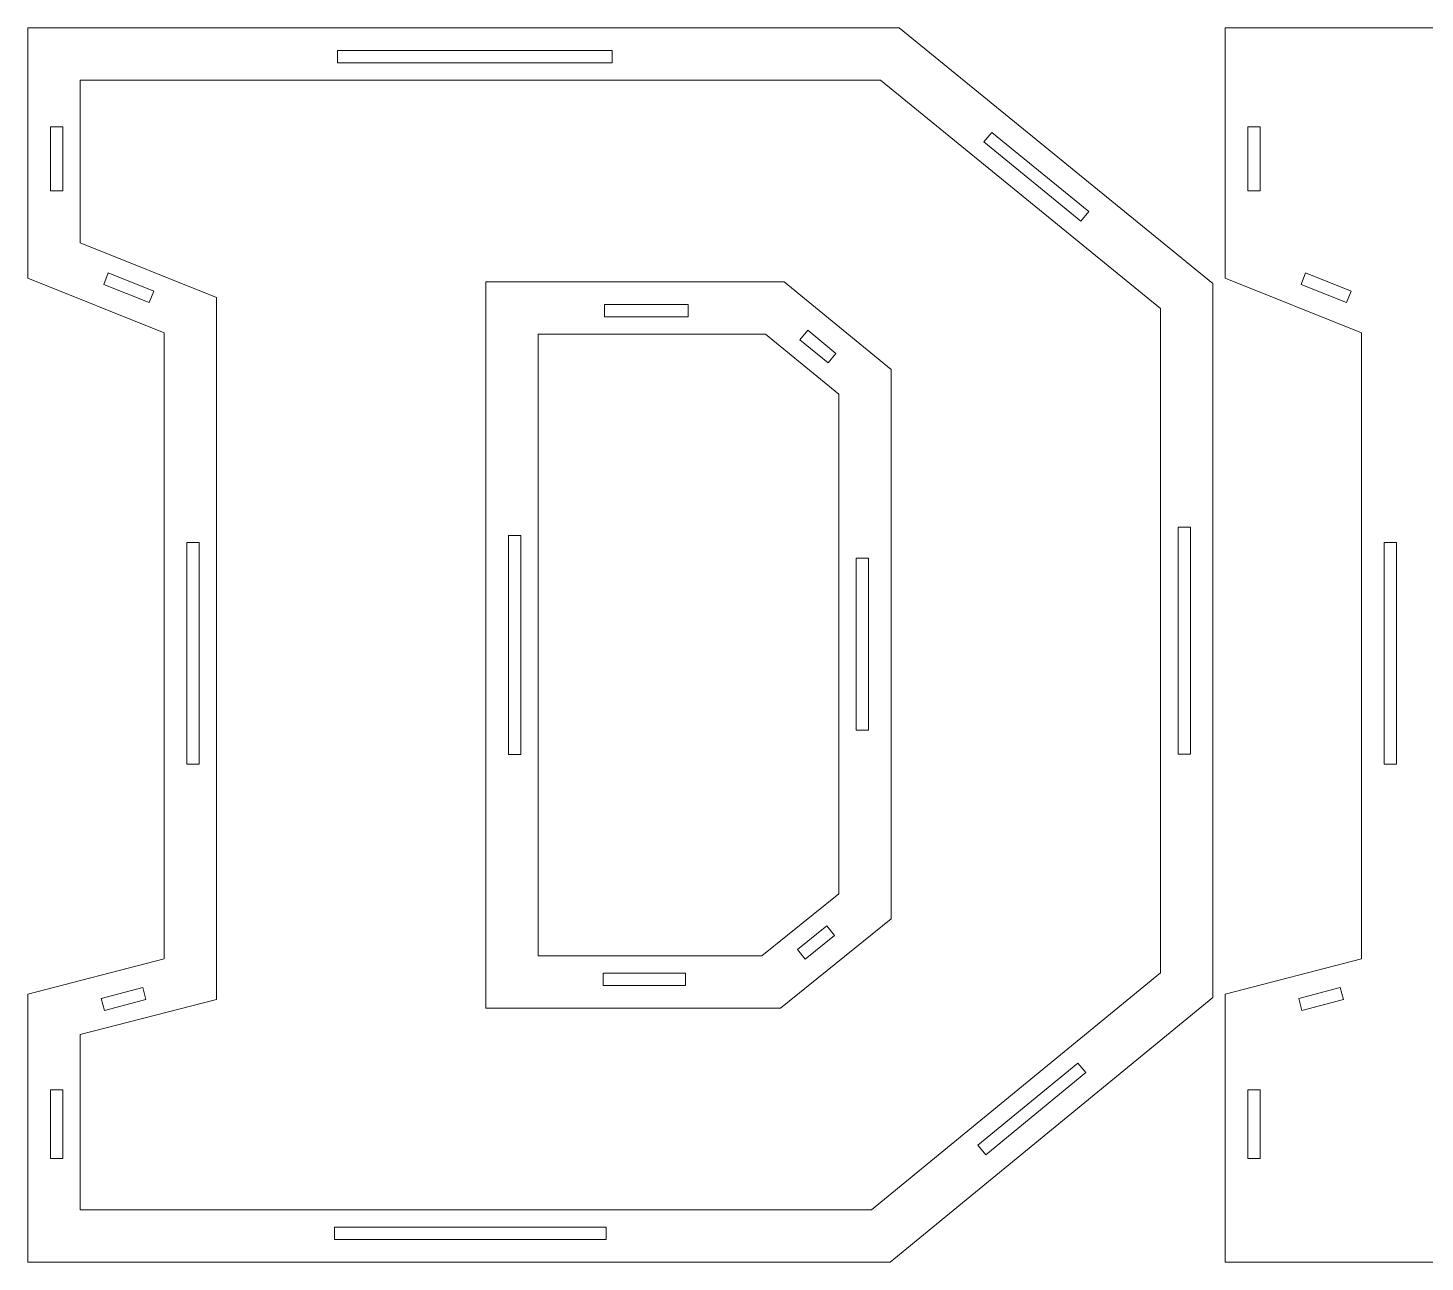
# Model space of a CAD drawing. Header units: centimetres. Extents: x -249 to 275, y -506 to 461.
# Drawn here: x -247.7 to -213.74, y 102.67 to 132.67 of the extents above; entities that cross this region are included whole.
import ezdxf

# ---------------------------------------------------------------- set-up
doc = ezdxf.new("R2010")
doc.units = ezdxf.units.CM
doc.header["$MEASUREMENT"] = 0
doc.layers.add('Capa 1', color=7, linetype='Continuous')

msp = doc.modelspace()

# ---------------------------------------------------------------- linework, layer by layer
at = {"layer": 'Capa 1', "color": 240, "lineweight": 9}
for points, knots in [([(-218.89514, 126.45694), (-218.89514, 126.45694), (-218.89514, 109.09983), (-218.89514, 109.09983), (-218.89514, 109.09983), (-226.73781, 102.67127), (-226.73781, 102.67127), (-226.73781, 102.67127), (-247.69515, 102.67127), (-247.69515, 102.67127), (-247.69515, 102.67127), (-247.69515, 109.18554), (-247.69515, 109.18554), (-247.69515, 109.18554), (-244.3838, 110.04269), (-244.3838, 110.04269), (-244.3838, 110.04269), (-244.3838, 125.25694), (-244.3838, 125.25694), (-244.3838, 125.25694), (-247.69515, 126.58551), (-247.69515, 126.58551), (-247.69515, 126.58551), (-247.69515, 132.67121), (-247.69515, 132.67121), (-247.69515, 132.67121), (-226.51996, 132.67121), (-226.51996, 132.67121), (-226.51996, 132.67121), (-218.89514, 126.45694), (-218.89514, 126.45694)], [0, 0, 0, 0, 0.1, 0.1, 0.1, 0.2, 0.2, 0.2, 0.3, 0.3, 0.3, 0.4, 0.4, 0.4, 0.5, 0.5, 0.5, 0.6, 0.6, 0.6, 0.7, 0.7, 0.7, 0.8, 0.8, 0.8, 0.9, 0.9, 0.9, 1, 1, 1, 1]), ([(-189.79513, 126.45694), (-189.79513, 126.45694), (-189.79513, 109.09983), (-189.79513, 109.09983), (-189.79513, 109.09983), (-197.6378, 102.67127), (-197.6378, 102.67127), (-197.6378, 102.67127), (-218.59514, 102.67127), (-218.59514, 102.67127), (-218.59514, 102.67127), (-218.59514, 109.18554), (-218.59514, 109.18554), (-218.59514, 109.18554), (-215.28379, 110.04269), (-215.28379, 110.04269), (-215.28379, 110.04269), (-215.28379, 125.25694), (-215.28379, 125.25694), (-215.28379, 125.25694), (-218.59514, 126.58551), (-218.59514, 126.58551), (-218.59514, 126.58551), (-218.59514, 132.67121), (-218.59514, 132.67121), (-218.59514, 132.67121), (-197.41995, 132.67121), (-197.41995, 132.67121), (-197.41995, 132.67121), (-189.79513, 126.45694), (-189.79513, 126.45694)], [0, 0, 0, 0, 0.1, 0.1, 0.1, 0.2, 0.2, 0.2, 0.3, 0.3, 0.3, 0.4, 0.4, 0.4, 0.5, 0.5, 0.5, 0.6, 0.6, 0.6, 0.7, 0.7, 0.7, 0.8, 0.8, 0.8, 0.9, 0.9, 0.9, 1, 1, 1, 1]), ([(-240.17173, 131.82268), (-240.17173, 131.82268), (-233.49683, 131.82268), (-233.49683, 131.82268), (-233.49683, 131.82268), (-233.49683, 132.12268), (-233.49683, 132.12268), (-233.49683, 132.12268), (-240.17173, 132.12268), (-240.17173, 132.12268), (-240.17173, 132.12268), (-240.17173, 131.82268), (-240.17173, 131.82268)], [0, 0, 0, 0, 0.25, 0.25, 0.25, 0.5, 0.5, 0.5, 0.75, 0.75, 0.75, 1, 1, 1, 1]), ([(-220.16793, 125.85231), (-220.16793, 125.85231), (-226.97293, 131.39842), (-226.97293, 131.39842), (-226.97293, 131.39842), (-246.42236, 131.39842), (-246.42236, 131.39842), (-246.42236, 131.39842), (-246.42236, 127.44626), (-246.42236, 127.44626), (-246.42236, 127.44626), (-243.11101, 126.11769), (-243.11101, 126.11769), (-243.11101, 126.11769), (-243.11101, 109.05741), (-243.11101, 109.05741), (-243.11101, 109.05741), (-246.42236, 108.20026), (-246.42236, 108.20026), (-246.42236, 108.20026), (-246.42236, 103.94406), (-246.42236, 103.94406), (-246.42236, 103.94406), (-227.1928, 103.94406), (-227.1928, 103.94406), (-227.1928, 103.94406), (-220.16793, 109.70228), (-220.16793, 109.70228), (-220.16793, 109.70228), (-220.16793, 125.85231), (-220.16793, 125.85231)], [0, 0, 0, 0, 0.1, 0.1, 0.1, 0.2, 0.2, 0.2, 0.3, 0.3, 0.3, 0.4, 0.4, 0.4, 0.5, 0.5, 0.5, 0.6, 0.6, 0.6, 0.7, 0.7, 0.7, 0.8, 0.8, 0.8, 0.9, 0.9, 0.9, 1, 1, 1, 1]), ([(-246.84662, 128.71379), (-246.84662, 128.71379), (-246.84662, 130.26823), (-246.84662, 130.26823), (-246.84662, 130.26823), (-247.14662, 130.26823), (-247.14662, 130.26823), (-247.14662, 130.26823), (-247.14662, 128.71379), (-247.14662, 128.71379), (-247.14662, 128.71379), (-246.84662, 128.71379), (-246.84662, 128.71379)], [0, 0, 0, 0, 0.25, 0.25, 0.25, 0.5, 0.5, 0.5, 0.75, 0.75, 0.75, 1, 1, 1, 1]), ([(-224.46252, 129.89974), (-224.46252, 129.89974), (-222.10309, 127.97679), (-222.10309, 127.97679), (-222.10309, 127.97679), (-221.91356, 128.20934), (-221.91356, 128.20934), (-221.91356, 128.20934), (-224.27299, 130.13229), (-224.27299, 130.13229), (-224.27299, 130.13229), (-224.46252, 129.89974), (-224.46252, 129.89974)], [0, 0, 0, 0, 0.25, 0.25, 0.25, 0.5, 0.5, 0.5, 0.75, 0.75, 0.75, 1, 1, 1, 1]), ([(-217.74661, 128.71379), (-217.74661, 128.71379), (-217.74661, 130.26823), (-217.74661, 130.26823), (-217.74661, 130.26823), (-218.04661, 130.26823), (-218.04661, 130.26823), (-218.04661, 130.26823), (-218.04661, 128.71379), (-218.04661, 128.71379), (-218.04661, 128.71379), (-217.74661, 128.71379), (-217.74661, 128.71379)], [0, 0, 0, 0, 0.25, 0.25, 0.25, 0.5, 0.5, 0.5, 0.75, 0.75, 0.75, 1, 1, 1, 1]), ([(-244.63905, 126.27363), (-244.63905, 126.27363), (-245.74284, 126.71648), (-245.74284, 126.71648), (-245.74284, 126.71648), (-245.85455, 126.43806), (-245.85455, 126.43806), (-245.85455, 126.43806), (-244.75076, 125.9952), (-244.75076, 125.9952), (-244.75076, 125.9952), (-244.63905, 126.27363), (-244.63905, 126.27363)], [0, 0, 0, 0, 0.25, 0.25, 0.25, 0.5, 0.5, 0.5, 0.75, 0.75, 0.75, 1, 1, 1, 1]), ([(-215.53904, 126.27363), (-215.53904, 126.27363), (-216.64283, 126.71648), (-216.64283, 126.71648), (-216.64283, 126.71648), (-216.75454, 126.43806), (-216.75454, 126.43806), (-216.75454, 126.43806), (-215.65075, 125.9952), (-215.65075, 125.9952), (-215.65075, 125.9952), (-215.53904, 126.27363), (-215.53904, 126.27363)], [0, 0, 0, 0, 0.25, 0.25, 0.25, 0.5, 0.5, 0.5, 0.75, 0.75, 0.75, 1, 1, 1, 1]), ([(-226.71421, 124.36779), (-226.71421, 124.36779), (-226.71421, 111.01094), (-226.71421, 111.01094), (-226.71421, 111.01094), (-229.4084, 108.84269), (-229.4084, 108.84269), (-229.4084, 108.84269), (-236.56474, 108.84269), (-236.56474, 108.84269), (-236.56474, 108.84269), (-236.56474, 126.4998), (-236.56474, 126.4998), (-236.56474, 126.4998), (-229.31519, 126.4998), (-229.31519, 126.4998), (-229.31519, 126.4998), (-226.71421, 124.36779), (-226.71421, 124.36779)], [0, 0, 0, 0, 0.16666667, 0.16666667, 0.16666667, 0.33333333, 0.33333333, 0.33333333, 0.5, 0.5, 0.5, 0.66666667, 0.66666667, 0.66666667, 0.83333333, 0.83333333, 0.83333333, 1, 1, 1, 1]), ([(-233.68365, 125.65127), (-233.68365, 125.65127), (-231.65108, 125.65127), (-231.65108, 125.65127), (-231.65108, 125.65127), (-231.65108, 125.95127), (-231.65108, 125.95127), (-231.65108, 125.95127), (-233.68365, 125.95127), (-233.68365, 125.95127), (-233.68365, 125.95127), (-233.68365, 125.65127), (-233.68365, 125.65127)], [0, 0, 0, 0, 0.25, 0.25, 0.25, 0.5, 0.5, 0.5, 0.75, 0.75, 0.75, 1, 1, 1, 1]), ([(-228.93326, 125.08957), (-228.93326, 125.08957), (-228.248, 124.52786), (-228.248, 124.52786), (-228.248, 124.52786), (-228.05782, 124.75988), (-228.05782, 124.75988), (-228.05782, 124.75988), (-228.74308, 125.32158), (-228.74308, 125.32158), (-228.74308, 125.32158), (-228.93326, 125.08957), (-228.93326, 125.08957)], [0, 0, 0, 0, 0.25, 0.25, 0.25, 0.5, 0.5, 0.5, 0.75, 0.75, 0.75, 1, 1, 1, 1]), ([(-227.987, 123.76535), (-227.987, 123.76535), (-229.77018, 125.22701), (-229.77018, 125.22701), (-229.77018, 125.22701), (-235.29195, 125.22701), (-235.29195, 125.22701), (-235.29195, 125.22701), (-235.29195, 110.11548), (-235.29195, 110.11548), (-235.29195, 110.11548), (-229.85695, 110.11548), (-229.85695, 110.11548), (-229.85695, 110.11548), (-227.987, 111.62039), (-227.987, 111.62039), (-227.987, 111.62039), (-227.987, 123.76535), (-227.987, 123.76535)], [0, 0, 0, 0, 0.16666667, 0.16666667, 0.16666667, 0.33333333, 0.33333333, 0.33333333, 0.5, 0.5, 0.5, 0.66666667, 0.66666667, 0.66666667, 0.83333333, 0.83333333, 0.83333333, 1, 1, 1, 1]), ([(-235.71621, 115.01124), (-235.71621, 115.01124), (-235.71621, 120.33125), (-235.71621, 120.33125), (-235.71621, 120.33125), (-236.01621, 120.33125), (-236.01621, 120.33125), (-236.01621, 120.33125), (-236.01621, 115.01124), (-236.01621, 115.01124), (-236.01621, 115.01124), (-235.71621, 115.01124), (-235.71621, 115.01124)], [0, 0, 0, 0, 0.25, 0.25, 0.25, 0.5, 0.5, 0.5, 0.75, 0.75, 0.75, 1, 1, 1, 1]), ([(-219.74367, 120.53639), (-219.74367, 120.53639), (-219.74367, 115.01892), (-219.74367, 115.01892), (-219.74367, 115.01892), (-219.44367, 115.01892), (-219.44367, 115.01892), (-219.44367, 115.01892), (-219.44367, 120.53639), (-219.44367, 120.53639), (-219.44367, 120.53639), (-219.74367, 120.53639), (-219.74367, 120.53639)], [0, 0, 0, 0, 0.25, 0.25, 0.25, 0.5, 0.5, 0.5, 0.75, 0.75, 0.75, 1, 1, 1, 1]), ([(-243.53527, 114.77467), (-243.53527, 114.77467), (-243.53527, 120.16351), (-243.53527, 120.16351), (-243.53527, 120.16351), (-243.83527, 120.16351), (-243.83527, 120.16351), (-243.83527, 120.16351), (-243.83527, 114.77467), (-243.83527, 114.77467), (-243.83527, 114.77467), (-243.53527, 114.77467), (-243.53527, 114.77467)], [0, 0, 0, 0, 0.25, 0.25, 0.25, 0.5, 0.5, 0.5, 0.75, 0.75, 0.75, 1, 1, 1, 1]), ([(-214.43526, 114.77467), (-214.43526, 114.77467), (-214.43526, 120.16351), (-214.43526, 120.16351), (-214.43526, 120.16351), (-214.73526, 120.16351), (-214.73526, 120.16351), (-214.73526, 120.16351), (-214.73526, 114.77467), (-214.73526, 114.77467), (-214.73526, 114.77467), (-214.43526, 114.77467), (-214.43526, 114.77467)], [0, 0, 0, 0, 0.25, 0.25, 0.25, 0.5, 0.5, 0.5, 0.75, 0.75, 0.75, 1, 1, 1, 1]), ([(-227.56274, 119.78319), (-227.56274, 119.78319), (-227.56274, 115.60021), (-227.56274, 115.60021), (-227.56274, 115.60021), (-227.26274, 115.60021), (-227.26274, 115.60021), (-227.26274, 115.60021), (-227.26274, 119.78319), (-227.26274, 119.78319), (-227.26274, 119.78319), (-227.56274, 119.78319), (-227.56274, 119.78319)], [0, 0, 0, 0, 0.25, 0.25, 0.25, 0.5, 0.5, 0.5, 0.75, 0.75, 0.75, 1, 1, 1, 1]), ([(-228.27764, 110.8419), (-228.27764, 110.8419), (-228.99254, 110.26656), (-228.99254, 110.26656), (-228.99254, 110.26656), (-228.80445, 110.03285), (-228.80445, 110.03285), (-228.80445, 110.03285), (-228.08955, 110.60819), (-228.08955, 110.60819), (-228.08955, 110.60819), (-228.27764, 110.8419), (-228.27764, 110.8419)], [0, 0, 0, 0, 0.25, 0.25, 0.25, 0.5, 0.5, 0.5, 0.75, 0.75, 0.75, 1, 1, 1, 1]), ([(-231.71036, 109.69122), (-231.71036, 109.69122), (-233.71329, 109.69122), (-233.71329, 109.69122), (-233.71329, 109.69122), (-233.71329, 109.39122), (-233.71329, 109.39122), (-233.71329, 109.39122), (-231.71036, 109.39122), (-231.71036, 109.39122), (-231.71036, 109.39122), (-231.71036, 109.69122), (-231.71036, 109.69122)], [0, 0, 0, 0, 0.25, 0.25, 0.25, 0.5, 0.5, 0.5, 0.75, 0.75, 0.75, 1, 1, 1, 1]), ([(-245.83656, 108.79015), (-245.83656, 108.79015), (-244.82649, 109.0516), (-244.82649, 109.0516), (-244.82649, 109.0516), (-244.90167, 109.34203), (-244.90167, 109.34203), (-244.90167, 109.34203), (-245.91173, 109.08057), (-245.91173, 109.08057), (-245.91173, 109.08057), (-245.83656, 108.79015), (-245.83656, 108.79015)], [0, 0, 0, 0, 0.25, 0.25, 0.25, 0.5, 0.5, 0.5, 0.75, 0.75, 0.75, 1, 1, 1, 1]), ([(-216.73655, 108.79015), (-216.73655, 108.79015), (-215.72648, 109.0516), (-215.72648, 109.0516), (-215.72648, 109.0516), (-215.80166, 109.34203), (-215.80166, 109.34203), (-215.80166, 109.34203), (-216.81172, 109.08057), (-216.81172, 109.08057), (-216.81172, 109.08057), (-216.73655, 108.79015), (-216.73655, 108.79015)], [0, 0, 0, 0, 0.25, 0.25, 0.25, 0.5, 0.5, 0.5, 0.75, 0.75, 0.75, 1, 1, 1, 1]), ([(-222.17616, 107.50757), (-222.17616, 107.50757), (-224.60865, 105.51369), (-224.60865, 105.51369), (-224.60865, 105.51369), (-224.41847, 105.28167), (-224.41847, 105.28167), (-224.41847, 105.28167), (-221.98598, 107.27556), (-221.98598, 107.27556), (-221.98598, 107.27556), (-222.17616, 107.50757), (-222.17616, 107.50757)], [0, 0, 0, 0, 0.25, 0.25, 0.25, 0.5, 0.5, 0.5, 0.75, 0.75, 0.75, 1, 1, 1, 1]), ([(-246.84662, 105.18943), (-246.84662, 105.18943), (-246.84662, 106.85906), (-246.84662, 106.85906), (-246.84662, 106.85906), (-247.14662, 106.85906), (-247.14662, 106.85906), (-247.14662, 106.85906), (-247.14662, 105.18943), (-247.14662, 105.18943), (-247.14662, 105.18943), (-246.84662, 105.18943), (-246.84662, 105.18943)], [0, 0, 0, 0, 0.25, 0.25, 0.25, 0.5, 0.5, 0.5, 0.75, 0.75, 0.75, 1, 1, 1, 1]), ([(-217.74661, 105.18943), (-217.74661, 105.18943), (-217.74661, 106.85906), (-217.74661, 106.85906), (-217.74661, 106.85906), (-218.04661, 106.85906), (-218.04661, 106.85906), (-218.04661, 106.85906), (-218.04661, 105.18943), (-218.04661, 105.18943), (-218.04661, 105.18943), (-217.74661, 105.18943), (-217.74661, 105.18943)], [0, 0, 0, 0, 0.25, 0.25, 0.25, 0.5, 0.5, 0.5, 0.75, 0.75, 0.75, 1, 1, 1, 1]), ([(-233.64297, 103.5198), (-233.64297, 103.5198), (-240.24479, 103.5198), (-240.24479, 103.5198), (-240.24479, 103.5198), (-240.24479, 103.2198), (-240.24479, 103.2198), (-240.24479, 103.2198), (-233.64297, 103.2198), (-233.64297, 103.2198), (-233.64297, 103.2198), (-233.64297, 103.5198), (-233.64297, 103.5198)], [0, 0, 0, 0, 0.25, 0.25, 0.25, 0.5, 0.5, 0.5, 0.75, 0.75, 0.75, 1, 1, 1, 1])]:
    msp.add_open_spline(points, degree=3, knots=knots, dxfattribs=at)

doc.saveas('drawing.dxf')
